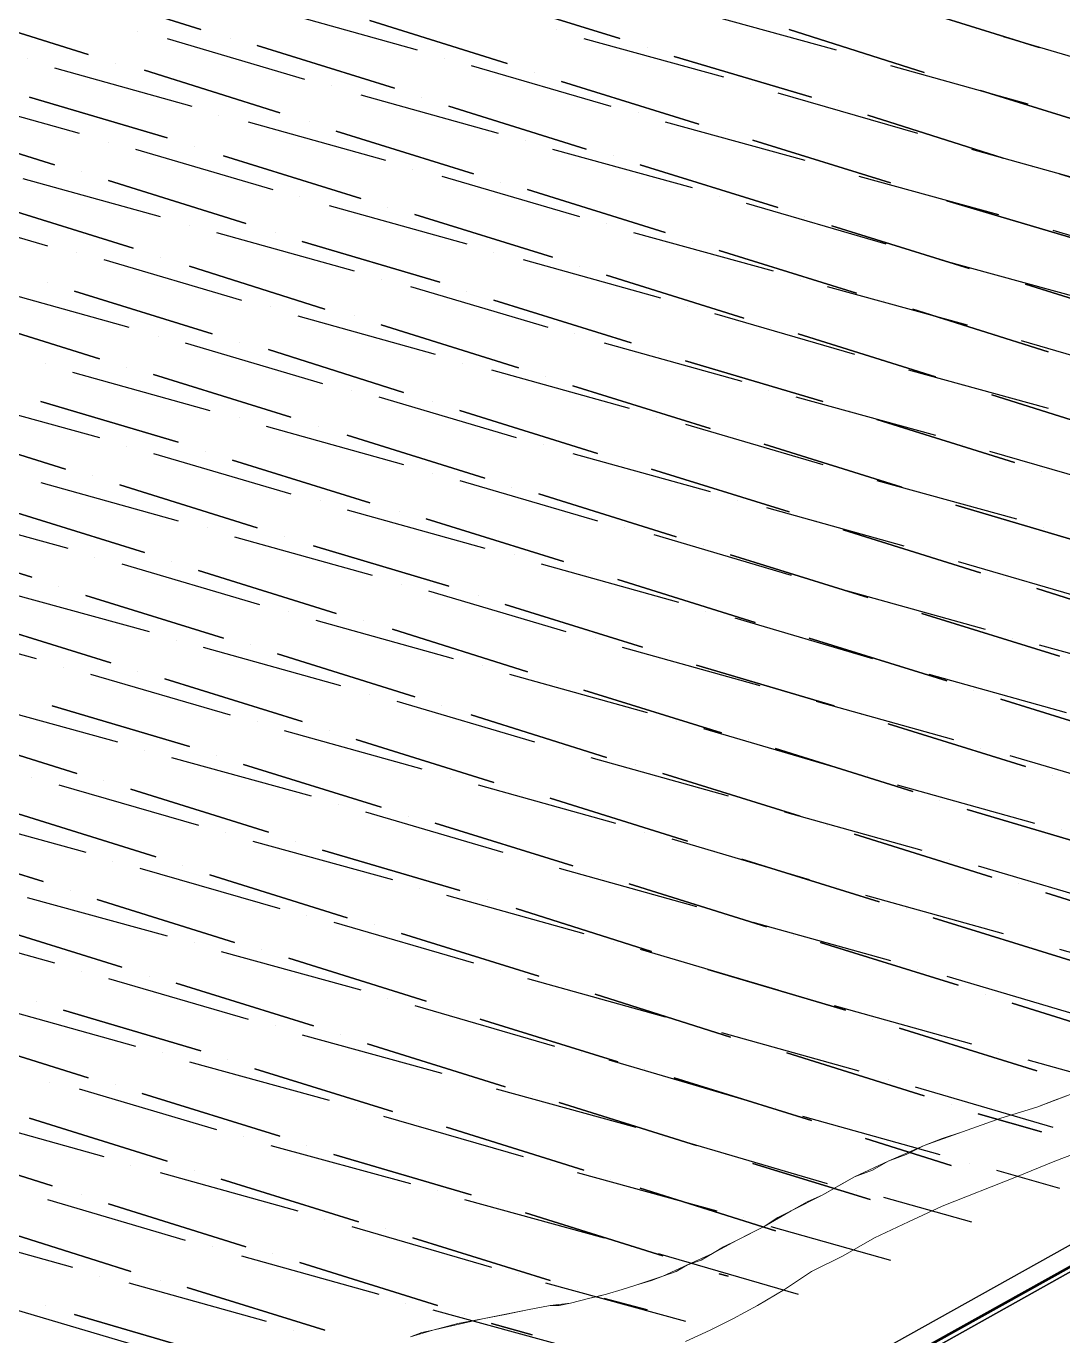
# Model space of a CAD drawing. Header units: millimetres. Extents: x -5841 to 140562, y 1006 to 102310.
# Drawn here: x 103828 to 104315, y 37281 to 37896 of the extents above; entities that cross this region are included whole.
import ezdxf

# ---------------------------------------------------------------- set-up
doc = ezdxf.new("R2010")
doc.units = ezdxf.units.MM
doc.header["$LTSCALE"] = 10
doc.layers.add('PDF18_0', color=7, linetype='Continuous')
doc.layers.add('PDF18_WALLS', color=7, linetype='Continuous')
doc.layers.add('PDF18_1_DRAWING', color=7, linetype='Continuous', true_color=0x5cb800)

msp = doc.modelspace()

# ---------------------------------------------------------------- linework, layer by layer
at = {"layer": 'PDF18_0', "color": 1, "lineweight": 60}
msp.add_lwpolyline([(105335.8975, 37880.79667), (103841.56867, 37047.90943), (102962.11594, 38591.97867), (102793.8452, 38887.24619), (102962.11594, 38591.97867), (103841.56867, 37047.90943), (105335.8975, 37880.79667), (103841.56867, 37047.90943), (102962.11594, 38591.97867), (102793.8452, 38887.24619), (102543.02656, 39452.38188), (95831.24651, 38675.58488), (95818.54683, 38660.76859), (91849.89732, 37215.12186)], dxfattribs=at)
at = {"layer": 'PDF18_0', "lineweight": 30}
msp.add_lwpolyline([(103818.28593, 37044.73451), (105322.13952, 37883.97159)], dxfattribs=at)
at = {"layer": 'PDF18_0', "lineweight": 0}
for points in [[(104008.78111, 37280.73687), (104019.36417, 37283.91179), (104042.64692, 37289.20332), (104063.81305, 37293.43655), (104074.39611, 37295.55316), (104083.92087, 37296.61147), (104092.38732, 37298.72808), (104100.85378, 37300.84469), (104108.26192, 37302.9613), (104114.61176, 37305.07792), (104127.31144, 37309.31114), (104138.95281, 37314.60268), (104150.59418, 37319.89421), (104162.23556, 37326.24405), (104174.93523, 37332.59389), (104187.63491, 37340.00203), (104202.4512, 37347.41018), (104217.2675, 37355.87663), (104233.14209, 37363.28478), (104250.075, 37370.69292), (104286.05742, 37383.3926), (104302.99032, 37388.68413), (104319.92323, 37395.03397)], [(104319.92323, 37395.03397), (104302.99032, 37388.68413), (104286.05742, 37383.3926), (104268.06621, 37377.04276), (104250.075, 37370.69292), (104233.14209, 37363.28478), (104217.2675, 37355.87663), (104202.4512, 37347.41018), (104187.63491, 37340.00203), (104174.93523, 37332.59389), (104162.23556, 37326.24405), (104150.59418, 37319.89421), (104138.95281, 37314.60268), (104127.31144, 37309.31114), (104122.01991, 37307.19453), (104114.61176, 37305.07792), (104108.26192, 37302.9613), (104100.85378, 37300.84469), (104092.38732, 37298.72808), (104083.92087, 37296.61147), (104074.39611, 37295.55316), (104063.81305, 37293.43655), (104053.22998, 37291.31993), (104042.64692, 37289.20332), (104031.00554, 37287.08671), (104019.36417, 37283.91179), (104008.78111, 37280.73687)], [(104008.78111, 37280.73687), (104014.07264, 37282.85348), (104019.36417, 37283.91179), (104031.00554, 37287.08671), (104042.64692, 37289.20332), (104053.22998, 37291.31993), (104063.81305, 37293.43655), (104074.39611, 37295.55316), (104078.62934, 37295.55316), (104083.92087, 37296.61147), (104088.1541, 37297.66977), (104092.38732, 37298.72808), (104096.62055, 37299.78639), (104100.85378, 37300.84469), (104108.26192, 37302.9613), (104114.61176, 37305.07792), (104122.01991, 37307.19453), (104127.31144, 37309.31114), (104133.66128, 37311.42776), (104138.95281, 37314.60268), (104145.30265, 37316.71929), (104150.59418, 37319.89421), (104155.88572, 37323.06913), (104162.23556, 37326.24405), (104168.58539, 37329.41897), (104174.93523, 37332.59389), (104181.28507, 37336.82711), (104187.63491, 37340.00203), (104195.04306, 37344.23526), (104202.4512, 37347.41018), (104209.85935, 37351.64341), (104217.2675, 37355.87663), (104225.73395, 37359.05155), (104233.14209, 37363.28478), (104241.60855, 37366.4597), (104250.075, 37370.69292), (104258.54145, 37373.86784), (104268.06621, 37377.04276), (104286.05742, 37383.3926), (104302.99032, 37388.68413), (104311.45678, 37391.85905), (104319.92323, 37395.03397)], [(104137.8945, 37278.62025), (104149.53588, 37283.91179), (104160.11894, 37289.20332), (104171.76031, 37295.55316), (104184.45999, 37302.9613), (104197.15967, 37311.42776), (104211.97596, 37318.8359), (104226.79225, 37327.30236), (104242.66685, 37334.7105), (104258.54145, 37342.11865), (104293.46557, 37355.87663), (104311.45678, 37363.28478), (104328.38968, 37369.63462)]]:
    msp.add_lwpolyline(points, dxfattribs=at)
at = {"layer": 'PDF18_1_DRAWING', "lineweight": 25}
for points in [[(103910.3586, 37894.55466), (103846.86021, 37914.66248)], [(104107.20362, 37890.32143), (104042.64692, 37910.42926)], [(103857.44327, 37882.91329), (103792.88657, 37903.02111)], [(104304.04863, 37886.08821), (104239.49193, 37906.19603)], [(104054.28829, 37878.68006), (103989.73159, 37898.78788)], [(104250.075, 37874.44683), (104186.57661, 37894.55466)], [(104001.37296, 37867.03869), (103936.81626, 37887.14651)], [(104197.15967, 37862.80546), (104132.60297, 37881.85498)], [(103947.39933, 37855.39732), (103883.90094, 37875.50514)], [(104144.24434, 37850.10578), (104079.68765, 37870.21361)], [(104341.08936, 37845.87256), (104276.53266, 37865.98038)], [(103894.484, 37843.75594), (103829.9273, 37862.80546)], [(104091.32902, 37838.46441), (104026.77232, 37858.57224)], [(104287.11573, 37834.23119), (104223.61733, 37854.33901)], [(103841.56867, 37831.05627), (103777.01198, 37851.16409)], [(104038.41369, 37826.82304), (103973.85699, 37846.93086)], [(104234.2004, 37822.58981), (104169.6437, 37842.69764)], [(103985.49836, 37815.18167), (103920.94167, 37835.28949)], [(104181.28507, 37810.94844), (104116.72837, 37831.05627)], [(103931.52473, 37803.5403), (103866.96803, 37823.64812)], [(104378.13009, 37806.71522), (104313.57339, 37826.82304)], [(104128.36975, 37799.30707), (104063.81305, 37819.41489)], [(103878.6094, 37791.89892), (103814.05271, 37812.00675)], [(104325.21476, 37795.07384), (104260.65806, 37814.12336)], [(104075.45442, 37787.6657), (104010.89772, 37807.77352)], [(104271.24113, 37782.37417), (104206.68443, 37802.48199)], [(104022.53909, 37776.02433), (103957.98239, 37795.07384)], [(104218.3258, 37770.73279), (104153.7691, 37790.84062)], [(103968.56546, 37763.32465), (103905.06707, 37783.43247)], [(104165.41047, 37759.09142), (104100.85378, 37779.19925)], [(104362.25549, 37754.8582), (104297.69879, 37774.96602)], [(103915.65013, 37751.68328), (103851.09343, 37771.7911)], [(104112.49515, 37747.45005), (104047.93845, 37767.55787)], [(103862.73481, 37740.0419), (103798.17811, 37760.14973)], [(104308.28186, 37743.21682), (104244.78347, 37763.32465)], [(104059.57982, 37735.80868), (103995.02312, 37755.9165)], [(104255.36653, 37731.57545), (104190.80983, 37751.68328)], [(104005.60619, 37724.16731), (103942.1078, 37744.27513)], [(104202.4512, 37719.93408), (104137.8945, 37738.9836)], [(103952.69086, 37712.52593), (103888.13416, 37732.63376)], [(104149.53588, 37707.2344), (104084.97918, 37727.34223)], [(104345.32259, 37703.00118), (104281.82419, 37723.109)], [(103899.77553, 37700.88456), (103835.21884, 37719.93408)], [(104096.62055, 37695.59303), (104032.06385, 37715.70085)], [(104292.40726, 37691.3598), (104227.85056, 37711.46763)], [(103846.86021, 37688.18488), (103782.30351, 37708.29271)], [(104043.70522, 37683.95166), (103979.14852, 37704.05948)], [(104239.49193, 37679.71843), (104174.93523, 37699.82626)], [(103989.73159, 37672.31029), (103925.17489, 37692.41811)], [(104186.57661, 37668.07706), (104122.01991, 37688.18488)], [(103936.81626, 37660.66891), (103872.25956, 37680.77674)], [(104133.66128, 37656.43569), (104069.10458, 37676.54351)], [(103883.90094, 37649.02754), (103819.34424, 37669.13537)], [(104329.44799, 37652.20246), (104264.89129, 37671.25198)], [(104080.74595, 37644.79432), (104016.18925, 37664.90214)], [(103830.98561, 37637.38617), (103766.42891, 37657.49399)], [(104276.53266, 37639.50278), (104211.97596, 37659.61061)], [(104026.77232, 37633.15294), (103963.27393, 37652.20246)], [(104223.61733, 37627.86141), (104159.06064, 37647.96924)], [(103973.85699, 37620.45327), (103909.30029, 37640.56109)], [(104170.70201, 37616.22004), (104106.14531, 37636.32786)], [(104366.48872, 37611.98681), (104302.99032, 37632.09464)], [(103920.94167, 37608.81189), (103856.38497, 37628.91972)], [(104117.78668, 37604.57867), (104053.22998, 37624.68649)], [(104313.57339, 37600.34544), (104249.01669, 37620.45327)], [(103868.02634, 37597.17052), (103803.46964, 37617.27835)], [(104063.81305, 37592.9373), (104000.31466, 37613.04512)], [(104260.65806, 37588.70407), (104196.10136, 37608.81189)], [(104010.89772, 37581.29592), (103946.34102, 37601.40375)], [(104207.74274, 37577.0627), (104143.18604, 37596.11222)], [(103957.98239, 37569.65455), (103893.4257, 37589.76238)], [(104154.82741, 37564.36302), (104090.27071, 37584.47084)], [(103905.06707, 37558.01318), (103840.51037, 37577.0627)], [(104350.61412, 37560.12979), (104286.05742, 37580.23762)], [(104100.85378, 37552.72165), (104037.35538, 37572.82947)], [(103852.15174, 37545.3135), (103787.59504, 37565.42133)], [(104297.69879, 37548.48842), (104233.14209, 37568.59625)], [(104047.93845, 37541.08028), (103983.38175, 37561.1881)], [(104244.78347, 37536.84705), (104180.22677, 37556.95487)], [(103995.02312, 37529.4389), (103930.46642, 37549.54673)], [(104191.86814, 37525.20568), (104127.31144, 37545.3135)], [(103942.1078, 37517.79753), (103877.5511, 37537.90536)], [(104138.95281, 37513.56431), (104074.39611, 37533.67213)], [(103889.19247, 37506.15616), (103824.63577, 37526.26398)], [(104334.73952, 37509.33108), (104270.18282, 37528.3806)], [(104084.97918, 37501.92293), (104020.42248, 37522.03076)], [(103836.27714, 37494.51479), (103771.72044, 37514.62261)], [(104281.82419, 37496.6314), (104217.2675, 37516.73923)], [(104032.06385, 37490.28156), (103967.50715, 37509.33108)], [(104228.90887, 37484.99003), (104164.35217, 37505.09785)], [(103979.14852, 37477.58188), (103914.59183, 37497.68971)], [(104175.99354, 37473.34866), (104111.43684, 37493.45648)], [(104371.78025, 37469.11543), (104307.22355, 37489.22326)], [(103926.2332, 37465.94051), (103861.6765, 37486.04834)], [(104122.01991, 37461.70729), (104058.52151, 37481.81511)], [(104318.86492, 37457.47406), (104254.30822, 37477.58188)], [(103873.31787, 37454.29914), (103808.76117, 37474.40696)], [(104069.10458, 37450.06591), (104004.54788, 37470.17374)], [(104265.9496, 37445.83269), (104201.3929, 37465.94051)], [(104016.18925, 37438.42454), (103951.63255, 37458.53237)], [(104213.03427, 37434.19132), (104148.47757, 37453.24083)], [(103963.27393, 37426.78317), (103898.71723, 37446.89099)], [(104159.06064, 37421.49164), (104095.56224, 37441.59946)], [(103910.3586, 37415.1418), (103845.8019, 37434.19132)], [(104355.90565, 37417.25841), (104291.34895, 37437.36623)], [(104106.14531, 37409.85026), (104041.58861, 37429.95809)], [(103857.44327, 37402.44212), (103792.88657, 37422.54994)], [(104302.99032, 37405.61704), (104238.43363, 37425.72486)], [(104053.22998, 37398.20889), (103988.67328, 37418.31672)], [(104250.075, 37393.97567), (104185.5183, 37414.08349)], [(104000.31466, 37386.56752), (103935.75796, 37406.67535)], [(104197.15967, 37382.3343), (104132.60297, 37402.44212)], [(103947.39933, 37374.92615), (103882.84263, 37395.03397)], [(104143.18604, 37370.69292), (104078.62934, 37390.80075)], [(104305.10694, 37377.04276), (104275.47435, 37385.50921)], [(103894.484, 37363.28478), (103829.9273, 37383.3926)], [(104090.27071, 37359.05155), (104025.71401, 37379.15938)], [(104262.77468, 37361.16816), (104222.55903, 37373.86784)], [(103840.51037, 37351.64341), (103777.01198, 37371.75123)], [(104037.35538, 37347.41018), (103972.79869, 37366.4597)], [(104224.67564, 37345.29357), (104169.6437, 37362.22647)], [(103984.44006, 37334.7105), (103919.88336, 37354.81833)], [(104180.22677, 37330.47727), (104116.72837, 37350.5851)], [(103931.52473, 37323.06913), (103866.96803, 37343.17695)], [(104127.31144, 37318.8359), (104062.75474, 37338.94373)], [(103877.5511, 37311.42776), (103814.05271, 37331.53558)], [(104074.39611, 37307.19453), (104009.83941, 37327.30236)], [(104021.48079, 37295.55316), (103956.92409, 37315.66098)], [(104158.00233, 37309.31114), (104153.7691, 37310.36945)], [(103968.56546, 37283.91179), (103904.00876, 37304.01961)], [(104119.90329, 37293.43655), (104099.79547, 37298.72808)], [(103915.65013, 37272.27042), (103851.09343, 37291.31993)], [(104065.92966, 37281.79517), (104046.88014, 37287.08671)]]:
    msp.add_lwpolyline(points, close=True, dxfattribs=at)
for points in [[(103846.86021, 37914.66248), (103910.3586, 37894.55466)], [(104042.64692, 37910.42926), (104107.20362, 37890.32143)], [(103792.88657, 37903.02111), (103857.44327, 37882.91329)], [(103947.39933, 37903.02111), (104011.95603, 37885.0299)], [(104143.18604, 37903.02111), (104208.80104, 37885.0299)], [(104239.49193, 37906.19603), (104304.04863, 37886.08821)], [(103989.73159, 37898.78788), (104054.28829, 37878.68006)], [(103880.72602, 37893.49635), (103880.72602, 37893.49635)], [(103894.484, 37890.32143), (103959.0407, 37871.27191)], [(103924.11658, 37890.32143), (103924.11658, 37890.32143)], [(103924.11658, 37890.32143), (103924.11658, 37890.32143)], [(103924.11658, 37890.32143), (103924.11658, 37890.32143)], [(104077.57103, 37894.55466), (104077.57103, 37894.55466)], [(104090.27071, 37890.32143), (104155.88572, 37872.33022)], [(104186.57661, 37894.55466), (104250.075, 37874.44683)], [(104274.41605, 37894.55466), (104274.41605, 37894.55466)], [(104287.11573, 37891.37974), (104351.67243, 37872.33022)], [(103936.81626, 37887.14651), (104001.37296, 37867.03869)], [(104119.90329, 37886.08821), (104119.90329, 37886.08821)], [(104119.90329, 37886.08821), (104119.90329, 37886.08821)], [(104119.90329, 37886.08821), (104119.90329, 37886.08821)], [(103828.869, 37880.79667), (103828.869, 37880.79667)], [(103841.56867, 37876.56345), (103906.12537, 37858.57224)], [(103870.14295, 37878.68006), (103870.14295, 37878.68006)], [(103870.14295, 37878.68006), (103870.14295, 37878.68006)], [(103870.14295, 37878.68006), (103870.14295, 37878.68006)], [(104024.65571, 37880.79667), (104024.65571, 37880.79667)], [(104037.35538, 37877.62175), (104102.97039, 37858.57224)], [(104132.60297, 37881.85498), (104197.15967, 37862.80546)], [(104221.50072, 37881.85498), (104221.50072, 37881.85498)], [(104234.2004, 37877.62175), (104298.7571, 37859.63054)], [(103883.90094, 37875.50514), (103947.39933, 37855.39732)], [(104066.98797, 37874.44683), (104066.98797, 37874.44683)], [(104066.98797, 37874.44683), (104066.98797, 37874.44683)], [(104066.98797, 37874.44683), (104066.98797, 37874.44683)], [(103971.74038, 37868.09699), (103971.74038, 37868.09699)], [(104079.68765, 37870.21361), (104144.24434, 37850.10578)], [(104168.58539, 37868.09699), (104168.58539, 37868.09699)], [(104181.28507, 37864.92208), (104246.90008, 37845.87256)], [(104263.83298, 37870.21361), (104263.83298, 37870.21361)], [(104263.83298, 37870.21361), (104263.83298, 37870.21361)], [(104263.83298, 37870.21361), (104263.83298, 37870.21361)], [(104276.53266, 37865.98038), (104341.08936, 37845.87256)], [(103788.65335, 37863.86377), (103853.21005, 37845.87256)], [(103829.9273, 37862.80546), (103894.484, 37843.75594)], [(103985.49836, 37863.86377), (104050.05506, 37845.87256)], [(104014.07264, 37862.80546), (104014.07264, 37862.80546)], [(104014.07264, 37862.80546), (104014.07264, 37862.80546)], [(104014.07264, 37862.80546), (104014.07264, 37862.80546)], [(104026.77232, 37858.57224), (104091.32902, 37838.46441)], [(104209.85935, 37858.57224), (104209.85935, 37858.57224)], [(104209.85935, 37858.57224), (104209.85935, 37858.57224)], [(104209.85935, 37858.57224), (104209.85935, 37858.57224)], [(103918.82505, 37854.33901), (103918.82505, 37854.33901)], [(104115.67007, 37855.39732), (104115.67007, 37855.39732)], [(104223.61733, 37854.33901), (104287.11573, 37834.23119)], [(104312.51508, 37855.39732), (104312.51508, 37855.39732)], [(103777.01198, 37851.16409), (103841.56867, 37831.05627)], [(103932.58304, 37851.16409), (103997.13974, 37833.17288)], [(103961.15731, 37851.16409), (103961.15731, 37851.16409)], [(103961.15731, 37851.16409), (103961.15731, 37851.16409)], [(103961.15731, 37851.16409), (103961.15731, 37851.16409)], [(103973.85699, 37846.93086), (104038.41369, 37826.82304)], [(104128.36975, 37851.16409), (104193.98475, 37833.17288)], [(104156.94402, 37846.93086), (104156.94402, 37846.93086)], [(104156.94402, 37846.93086), (104156.94402, 37846.93086)], [(104156.94402, 37846.93086), (104156.94402, 37846.93086)], [(103866.96803, 37841.63933), (103866.96803, 37841.63933)], [(103907.18368, 37839.52272), (103907.18368, 37839.52272)], [(103907.18368, 37839.52272), (103907.18368, 37839.52272)], [(103907.18368, 37839.52272), (103907.18368, 37839.52272)], [(104062.75474, 37842.69764), (104062.75474, 37842.69764)], [(104169.6437, 37842.69764), (104234.2004, 37822.58981)], [(104259.59976, 37842.69764), (104259.59976, 37842.69764)], [(103879.66771, 37838.46441), (103944.22441, 37819.41489)], [(103920.94167, 37835.28949), (103985.49836, 37815.18167)], [(104075.45442, 37838.46441), (104141.06942, 37820.4732)], [(104104.0287, 37835.28949), (104104.0287, 37835.28949)], [(104104.0287, 37835.28949), (104104.0287, 37835.28949)], [(104104.0287, 37835.28949), (104104.0287, 37835.28949)], [(104272.29943, 37838.46441), (104336.85613, 37820.4732)], [(103854.26835, 37827.88135), (103854.26835, 37827.88135)], [(103854.26835, 37827.88135), (103854.26835, 37827.88135)], [(103854.26835, 37827.88135), (103854.26835, 37827.88135)], [(104009.83941, 37828.93965), (104009.83941, 37828.93965)], [(104116.72837, 37831.05627), (104181.28507, 37810.94844)], [(104206.68443, 37829.99796), (104206.68443, 37829.99796)], [(104300.87371, 37829.99796), (104300.87371, 37829.99796)], [(104300.87371, 37829.99796), (104300.87371, 37829.99796)], [(104300.87371, 37829.99796), (104300.87371, 37829.99796)], [(103826.75238, 37824.70643), (103891.30908, 37806.71522)], [(103866.96803, 37823.64812), (103931.52473, 37803.5403)], [(104023.5974, 37825.76473), (104088.1541, 37806.71522)], [(104051.11337, 37822.58981), (104051.11337, 37822.58981)], [(104051.11337, 37822.58981), (104051.11337, 37822.58981)], [(104051.11337, 37822.58981), (104051.11337, 37822.58981)], [(104219.38411, 37825.76473), (104284.99911, 37807.77352)], [(104313.57339, 37826.82304), (104378.13009, 37806.71522)], [(103956.92409, 37816.23997), (103956.92409, 37816.23997)], [(104063.81305, 37819.41489), (104128.36975, 37799.30707)], [(104153.7691, 37816.23997), (104153.7691, 37816.23997)], [(104246.90008, 37818.35659), (104246.90008, 37818.35659)], [(104246.90008, 37818.35659), (104246.90008, 37818.35659)], [(104246.90008, 37818.35659), (104246.90008, 37818.35659)], [(103773.83706, 37812.00675), (103838.39376, 37792.95723)], [(103814.05271, 37812.00675), (103878.6094, 37791.89892)], [(103970.68207, 37812.00675), (104035.23877, 37794.01554)], [(103998.19804, 37810.94844), (103998.19804, 37810.94844)], [(103998.19804, 37810.94844), (103998.19804, 37810.94844)], [(103998.19804, 37810.94844), (103998.19804, 37810.94844)], [(104166.46878, 37813.06506), (104232.08379, 37794.01554)], [(104260.65806, 37814.12336), (104325.21476, 37795.07384)], [(104010.89772, 37807.77352), (104075.45442, 37787.6657)], [(104100.85378, 37803.5403), (104100.85378, 37803.5403)], [(104193.98475, 37806.71522), (104193.98475, 37806.71522)], [(104193.98475, 37806.71522), (104193.98475, 37806.71522)], [(104193.98475, 37806.71522), (104193.98475, 37806.71522)], [(104297.69879, 37803.5403), (104297.69879, 37803.5403)], [(103905.06707, 37802.48199), (103905.06707, 37802.48199)], [(103917.76675, 37799.30707), (103982.32344, 37781.31586)], [(103945.28272, 37799.30707), (103945.28272, 37799.30707)], [(103945.28272, 37799.30707), (103945.28272, 37799.30707)], [(103945.28272, 37799.30707), (103945.28272, 37799.30707)], [(104113.55345, 37799.30707), (104179.16846, 37781.31586)], [(104206.68443, 37802.48199), (104271.24113, 37782.37417)], [(104310.39847, 37800.36538), (104374.95517, 37781.31586)], [(103957.98239, 37795.07384), (104022.53909, 37776.02433)], [(104141.06942, 37795.07384), (104141.06942, 37795.07384)], [(104141.06942, 37795.07384), (104141.06942, 37795.07384)], [(104141.06942, 37795.07384), (104141.06942, 37795.07384)], [(104153.7691, 37790.84062), (104218.3258, 37770.73279)], [(104244.78347, 37790.84062), (104244.78347, 37790.84062)], [(103852.15174, 37789.78231), (103852.15174, 37789.78231)], [(103864.85142, 37786.60739), (103929.40812, 37767.55787)], [(103891.30908, 37787.6657), (103891.30908, 37787.6657)], [(103891.30908, 37787.6657), (103891.30908, 37787.6657)], [(103891.30908, 37787.6657), (103891.30908, 37787.6657)], [(104047.93845, 37789.78231), (104047.93845, 37789.78231)], [(104061.69643, 37786.60739), (104126.25313, 37768.61618)], [(104257.48314, 37786.60739), (104323.09815, 37768.61618)], [(103905.06707, 37783.43247), (103968.56546, 37763.32465)], [(104088.1541, 37783.43247), (104088.1541, 37783.43247)], [(104088.1541, 37783.43247), (104088.1541, 37783.43247)], [(104088.1541, 37783.43247), (104088.1541, 37783.43247)], [(104100.85378, 37779.19925), (104165.41047, 37759.09142)], [(104284.99911, 37779.19925), (104284.99911, 37779.19925)], [(104284.99911, 37779.19925), (104284.99911, 37779.19925)], [(104284.99911, 37779.19925), (104284.99911, 37779.19925)], [(103811.93609, 37772.84941), (103876.49279, 37754.8582)], [(103838.39376, 37776.02433), (103838.39376, 37776.02433)], [(103838.39376, 37776.02433), (103838.39376, 37776.02433)], [(103838.39376, 37776.02433), (103838.39376, 37776.02433)], [(103995.02312, 37777.08263), (103995.02312, 37777.08263)], [(104008.78111, 37773.90771), (104073.33781, 37754.8582)], [(104191.86814, 37777.08263), (104191.86814, 37777.08263)], [(104204.56782, 37773.90771), (104270.18282, 37755.9165)], [(104297.69879, 37774.96602), (104362.25549, 37754.8582)], [(103851.09343, 37771.7911), (103915.65013, 37751.68328)], [(104035.23877, 37771.7911), (104035.23877, 37771.7911)], [(104035.23877, 37771.7911), (104035.23877, 37771.7911)], [(104035.23877, 37771.7911), (104035.23877, 37771.7911)], [(104047.93845, 37767.55787), (104112.49515, 37747.45005)], [(104231.02548, 37767.55787), (104231.02548, 37767.55787)], [(104231.02548, 37767.55787), (104231.02548, 37767.55787)], [(104231.02548, 37767.55787), (104231.02548, 37767.55787)], [(103798.17811, 37760.14973), (103862.73481, 37740.0419)], [(103943.1661, 37764.38295), (103943.1661, 37764.38295)], [(103955.86578, 37760.14973), (104020.42248, 37742.15852)], [(103982.32344, 37760.14973), (103982.32344, 37760.14973)], [(103982.32344, 37760.14973), (103982.32344, 37760.14973)], [(103982.32344, 37760.14973), (103982.32344, 37760.14973)], [(104138.95281, 37764.38295), (104138.95281, 37764.38295)], [(104151.65249, 37761.20803), (104217.2675, 37742.15852)], [(104244.78347, 37763.32465), (104308.28186, 37743.21682)], [(103995.02312, 37755.9165), (104059.57982, 37735.80868)], [(104178.11015, 37754.8582), (104178.11015, 37754.8582)], [(104178.11015, 37754.8582), (104178.11015, 37754.8582)], [(104178.11015, 37754.8582), (104178.11015, 37754.8582)], [(103890.25078, 37750.62497), (103890.25078, 37750.62497)], [(103902.95045, 37747.45005), (103967.50715, 37728.40053)], [(103928.34981, 37747.45005), (103928.34981, 37747.45005)], [(103928.34981, 37747.45005), (103928.34981, 37747.45005)], [(103928.34981, 37747.45005), (103928.34981, 37747.45005)], [(104086.03748, 37751.68328), (104086.03748, 37751.68328)], [(104099.79547, 37747.45005), (104164.35217, 37729.45884)], [(104190.80983, 37751.68328), (104255.36653, 37731.57545)], [(104282.8825, 37751.68328), (104282.8825, 37751.68328)], [(104295.58218, 37748.50836), (104361.19718, 37729.45884)], [(103942.1078, 37744.27513), (104005.60619, 37724.16731)], [(104125.19483, 37743.21682), (104125.19483, 37743.21682)], [(104125.19483, 37743.21682), (104125.19483, 37743.21682)], [(104125.19483, 37743.21682), (104125.19483, 37743.21682)], [(103837.33545, 37737.92529), (103837.33545, 37737.92529)], [(103875.43448, 37735.80868), (103875.43448, 37735.80868)], [(103875.43448, 37735.80868), (103875.43448, 37735.80868)], [(103875.43448, 37735.80868), (103875.43448, 37735.80868)], [(104033.12216, 37737.92529), (104033.12216, 37737.92529)], [(104137.8945, 37738.9836), (104202.4512, 37719.93408)], [(104229.96717, 37738.9836), (104229.96717, 37738.9836)], [(103850.03513, 37733.69206), (103914.59183, 37715.70085)], [(103888.13416, 37732.63376), (103952.69086, 37712.52593)], [(104046.88014, 37734.75037), (104111.43684, 37716.75916)], [(104072.2795, 37731.57545), (104072.2795, 37731.57545)], [(104072.2795, 37731.57545), (104072.2795, 37731.57545)], [(104072.2795, 37731.57545), (104072.2795, 37731.57545)], [(104242.66685, 37734.75037), (104308.28186, 37716.75916)], [(103981.26514, 37725.22561), (103981.26514, 37725.22561)], [(104084.97918, 37727.34223), (104149.53588, 37707.2344)], [(104177.05185, 37725.22561), (104177.05185, 37725.22561)], [(104268.06621, 37727.34223), (104268.06621, 37727.34223)], [(104268.06621, 37727.34223), (104268.06621, 37727.34223)], [(104268.06621, 37727.34223), (104268.06621, 37727.34223)], [(104281.82419, 37723.109), (104345.32259, 37703.00118)], [(103797.1198, 37720.99239), (103862.73481, 37703.00118)], [(103835.21884, 37719.93408), (103899.77553, 37700.88456)], [(103993.96482, 37722.05069), (104058.52151, 37703.00118)], [(104019.36417, 37719.93408), (104019.36417, 37719.93408)], [(104019.36417, 37719.93408), (104019.36417, 37719.93408)], [(104019.36417, 37719.93408), (104019.36417, 37719.93408)], [(104189.75153, 37722.05069), (104255.36653, 37704.05948)], [(103928.34981, 37712.52593), (103928.34981, 37712.52593)], [(104032.06385, 37715.70085), (104096.62055, 37695.59303)], [(104124.13652, 37712.52593), (104124.13652, 37712.52593)], [(104215.15088, 37715.70085), (104215.15088, 37715.70085)], [(104215.15088, 37715.70085), (104215.15088, 37715.70085)], [(104215.15088, 37715.70085), (104215.15088, 37715.70085)], [(104227.85056, 37711.46763), (104292.40726, 37691.3598)], [(103782.30351, 37708.29271), (103846.86021, 37688.18488)], [(103941.04949, 37708.29271), (104005.60619, 37690.3015)], [(103965.39054, 37708.29271), (103965.39054, 37708.29271)], [(103965.39054, 37708.29271), (103965.39054, 37708.29271)], [(103965.39054, 37708.29271), (103965.39054, 37708.29271)], [(104137.8945, 37709.35101), (104202.4512, 37690.3015)], [(103875.43448, 37698.76795), (103875.43448, 37698.76795)], [(103979.14852, 37704.05948), (104043.70522, 37683.95166)], [(104071.22119, 37699.82626), (104071.22119, 37699.82626)], [(104162.23556, 37704.05948), (104162.23556, 37704.05948)], [(104162.23556, 37704.05948), (104162.23556, 37704.05948)], [(104162.23556, 37704.05948), (104162.23556, 37704.05948)], [(104174.93523, 37699.82626), (104239.49193, 37679.71843)], [(104268.06621, 37699.82626), (104268.06621, 37699.82626)], [(103888.13416, 37695.59303), (103952.69086, 37676.54351)], [(103912.47521, 37696.65134), (103912.47521, 37696.65134)], [(103912.47521, 37696.65134), (103912.47521, 37696.65134)], [(103912.47521, 37696.65134), (103912.47521, 37696.65134)], [(103925.17489, 37692.41811), (103989.73159, 37672.31029)], [(104084.97918, 37695.59303), (104149.53588, 37677.60182)], [(104109.32023, 37692.41811), (104109.32023, 37692.41811)], [(104109.32023, 37692.41811), (104109.32023, 37692.41811)], [(104109.32023, 37692.41811), (104109.32023, 37692.41811)], [(104280.76589, 37696.65134), (104346.38089, 37677.60182)], [(104019.36417, 37686.06827), (104019.36417, 37686.06827)], [(104122.01991, 37688.18488), (104186.57661, 37668.07706)], [(104215.15088, 37687.12658), (104215.15088, 37687.12658)], [(104305.10694, 37687.12658), (104305.10694, 37687.12658)], [(104305.10694, 37687.12658), (104305.10694, 37687.12658)], [(104305.10694, 37687.12658), (104305.10694, 37687.12658)], [(103835.21884, 37681.83504), (103899.77553, 37663.84383)], [(103859.55989, 37685.00996), (103859.55989, 37685.00996)], [(103859.55989, 37685.00996), (103859.55989, 37685.00996)], [(103859.55989, 37685.00996), (103859.55989, 37685.00996)], [(103872.25956, 37680.77674), (103936.81626, 37660.66891)], [(104032.06385, 37682.89335), (104096.62055, 37663.84383)], [(104056.4049, 37679.71843), (104056.4049, 37679.71843)], [(104056.4049, 37679.71843), (104056.4049, 37679.71843)], [(104056.4049, 37679.71843), (104056.4049, 37679.71843)], [(104227.85056, 37682.89335), (104293.46557, 37664.90214)], [(104069.10458, 37676.54351), (104133.66128, 37656.43569)], [(104252.19161, 37675.48521), (104252.19161, 37675.48521)], [(104252.19161, 37675.48521), (104252.19161, 37675.48521)], [(104252.19161, 37675.48521), (104252.19161, 37675.48521)], [(103782.30351, 37669.13537), (103847.91851, 37651.14416)], [(103819.34424, 37669.13537), (103883.90094, 37649.02754)], [(103966.44885, 37673.36859), (103966.44885, 37673.36859)], [(103979.14852, 37669.13537), (104043.70522, 37651.14416)], [(104003.48957, 37668.07706), (104003.48957, 37668.07706)], [(104003.48957, 37668.07706), (104003.48957, 37668.07706)], [(104003.48957, 37668.07706), (104003.48957, 37668.07706)], [(104162.23556, 37673.36859), (104162.23556, 37673.36859)], [(104175.99354, 37670.19367), (104240.55024, 37652.20246)], [(104264.89129, 37671.25198), (104329.44799, 37652.20246)], [(104016.18925, 37664.90214), (104080.74595, 37644.79432)], [(104199.27628, 37663.84383), (104199.27628, 37663.84383)], [(104199.27628, 37663.84383), (104199.27628, 37663.84383)], [(104199.27628, 37663.84383), (104199.27628, 37663.84383)], [(103766.42891, 37657.49399), (103830.98561, 37637.38617)], [(103913.53352, 37660.66891), (103913.53352, 37660.66891)], [(103926.2332, 37656.43569), (103990.7899, 37638.44448)], [(103949.51594, 37656.43569), (103949.51594, 37656.43569)], [(103949.51594, 37656.43569), (103949.51594, 37656.43569)], [(103949.51594, 37656.43569), (103949.51594, 37656.43569)], [(104109.32023, 37660.66891), (104109.32023, 37660.66891)], [(104123.07821, 37657.49399), (104187.63491, 37638.44448)], [(104211.97596, 37659.61061), (104276.53266, 37639.50278)], [(104306.16524, 37660.66891), (104306.16524, 37660.66891)], [(103963.27393, 37652.20246), (104026.77232, 37633.15294)], [(104146.36096, 37652.20246), (104146.36096, 37652.20246)], [(104146.36096, 37652.20246), (104146.36096, 37652.20246)], [(104146.36096, 37652.20246), (104146.36096, 37652.20246)], [(103860.61819, 37646.91093), (103860.61819, 37646.91093)], [(103873.31787, 37643.73601), (103937.87457, 37624.68649)], [(103896.60061, 37644.79432), (103896.60061, 37644.79432)], [(103896.60061, 37644.79432), (103896.60061, 37644.79432)], [(103896.60061, 37644.79432), (103896.60061, 37644.79432)], [(104057.46321, 37647.96924), (104057.46321, 37647.96924)], [(104070.16289, 37643.73601), (104134.71959, 37625.7448)], [(104159.06064, 37647.96924), (104223.61733, 37627.86141)], [(104253.24992, 37647.96924), (104253.24992, 37647.96924)], [(104265.9496, 37644.79432), (104331.5646, 37625.7448)], [(103909.30029, 37640.56109), (103973.85699, 37620.45327)], [(104093.44563, 37640.56109), (104093.44563, 37640.56109)], [(104093.44563, 37640.56109), (104093.44563, 37640.56109)], [(104093.44563, 37640.56109), (104093.44563, 37640.56109)], [(103843.68529, 37633.15294), (103843.68529, 37633.15294)], [(103843.68529, 37633.15294), (103843.68529, 37633.15294)], [(103843.68529, 37633.15294), (103843.68529, 37633.15294)], [(104004.54788, 37634.21125), (104004.54788, 37634.21125)], [(104017.24756, 37631.03633), (104081.80426, 37611.98681)], [(104106.14531, 37636.32786), (104170.70201, 37616.22004)], [(104200.33459, 37635.26956), (104200.33459, 37635.26956)], [(104214.09258, 37631.03633), (104278.64927, 37613.04512)], [(104289.23234, 37636.32786), (104289.23234, 37636.32786)], [(104289.23234, 37636.32786), (104289.23234, 37636.32786)], [(104289.23234, 37636.32786), (104289.23234, 37636.32786)], [(104302.99032, 37632.09464), (104366.48872, 37611.98681)], [(103820.40254, 37629.97802), (103886.01755, 37611.98681)], [(103856.38497, 37628.91972), (103920.94167, 37608.81189)], [(104040.5303, 37628.91972), (104040.5303, 37628.91972)], [(104040.5303, 37628.91972), (104040.5303, 37628.91972)], [(104040.5303, 37628.91972), (104040.5303, 37628.91972)], [(104053.22998, 37624.68649), (104117.78668, 37604.57867)], [(104236.31701, 37624.68649), (104236.31701, 37624.68649)], [(104236.31701, 37624.68649), (104236.31701, 37624.68649)], [(104236.31701, 37624.68649), (104236.31701, 37624.68649)], [(103951.63255, 37621.51157), (103951.63255, 37621.51157)], [(104147.41926, 37621.51157), (104147.41926, 37621.51157)], [(104161.17725, 37618.33665), (104225.73395, 37599.28713)], [(104249.01669, 37620.45327), (104313.57339, 37600.34544)], [(103767.48722, 37617.27835), (103833.10222, 37599.28713)], [(103803.46964, 37617.27835), (103868.02634, 37597.17052)], [(103964.33223, 37617.27835), (104028.88893, 37599.28713)], [(103986.55667, 37617.27835), (103986.55667, 37617.27835)], [(103986.55667, 37617.27835), (103986.55667, 37617.27835)], [(103986.55667, 37617.27835), (103986.55667, 37617.27835)], [(104000.31466, 37613.04512), (104063.81305, 37592.9373)], [(104183.40169, 37611.98681), (104183.40169, 37611.98681)], [(104183.40169, 37611.98681), (104183.40169, 37611.98681)], [(104183.40169, 37611.98681), (104183.40169, 37611.98681)], [(103898.71723, 37607.75359), (103898.71723, 37607.75359)], [(104095.56224, 37608.81189), (104095.56224, 37608.81189)], [(104196.10136, 37608.81189), (104260.65806, 37588.70407)], [(104291.34895, 37608.81189), (104291.34895, 37608.81189)], [(103911.41691, 37604.57867), (103975.9736, 37586.58746)], [(103933.64134, 37605.63697), (103933.64134, 37605.63697)], [(103933.64134, 37605.63697), (103933.64134, 37605.63697)], [(103933.64134, 37605.63697), (103933.64134, 37605.63697)], [(103946.34102, 37601.40375), (104010.89772, 37581.29592)], [(104108.26192, 37604.57867), (104172.81862, 37586.58746)], [(104130.48636, 37600.34544), (104130.48636, 37600.34544)], [(104130.48636, 37600.34544), (104130.48636, 37600.34544)], [(104130.48636, 37600.34544), (104130.48636, 37600.34544)], [(104304.04863, 37605.63697), (104369.66364, 37587.64576)], [(103845.8019, 37595.05391), (103845.8019, 37595.05391)], [(104042.64692, 37596.11222), (104042.64692, 37596.11222)], [(104143.18604, 37596.11222), (104207.74274, 37577.0627)], [(104238.43363, 37596.11222), (104238.43363, 37596.11222)], [(103858.50158, 37591.87899), (103924.11658, 37572.82947)], [(103880.72602, 37592.9373), (103880.72602, 37592.9373)], [(103880.72602, 37592.9373), (103880.72602, 37592.9373)], [(103880.72602, 37592.9373), (103880.72602, 37592.9373)], [(103893.4257, 37589.76238), (103957.98239, 37569.65455)], [(104055.3466, 37591.87899), (104119.90329, 37573.88778)], [(104077.57103, 37588.70407), (104077.57103, 37588.70407)], [(104077.57103, 37588.70407), (104077.57103, 37588.70407)], [(104077.57103, 37588.70407), (104077.57103, 37588.70407)], [(104252.19161, 37591.87899), (104316.74831, 37573.88778)], [(103989.73159, 37582.35423), (103989.73159, 37582.35423)], [(104090.27071, 37584.47084), (104154.82741, 37564.36302)], [(104185.5183, 37583.41254), (104185.5183, 37583.41254)], [(104273.35774, 37584.47084), (104273.35774, 37584.47084)], [(104273.35774, 37584.47084), (104273.35774, 37584.47084)], [(104273.35774, 37584.47084), (104273.35774, 37584.47084)], [(103805.58625, 37578.121), (103871.20126, 37560.12979)], [(103840.51037, 37577.0627), (103905.06707, 37558.01318)], [(104002.43127, 37579.17931), (104066.98797, 37560.12979)], [(104023.5974, 37577.0627), (104023.5974, 37577.0627)], [(104023.5974, 37577.0627), (104023.5974, 37577.0627)], [(104023.5974, 37577.0627), (104023.5974, 37577.0627)], [(104199.27628, 37579.17931), (104263.83298, 37561.1881)], [(104286.05742, 37580.23762), (104350.61412, 37560.12979)], [(103936.81626, 37569.65455), (103936.81626, 37569.65455)], [(104037.35538, 37572.82947), (104100.85378, 37552.72165)], [(104133.66128, 37569.65455), (104133.66128, 37569.65455)], [(104220.44241, 37572.82947), (104220.44241, 37572.82947)], [(104220.44241, 37572.82947), (104220.44241, 37572.82947)], [(104220.44241, 37572.82947), (104220.44241, 37572.82947)], [(103787.59504, 37565.42133), (103852.15174, 37545.3135)], [(103949.51594, 37565.42133), (104014.07264, 37547.43011)], [(103970.68207, 37565.42133), (103970.68207, 37565.42133)], [(103970.68207, 37565.42133), (103970.68207, 37565.42133)], [(103970.68207, 37565.42133), (103970.68207, 37565.42133)], [(104146.36096, 37566.47963), (104210.91766, 37547.43011)], [(104233.14209, 37568.59625), (104297.69879, 37548.48842)], [(103983.38175, 37561.1881), (104047.93845, 37541.08028)], [(104080.74595, 37556.95487), (104080.74595, 37556.95487)], [(104167.52709, 37561.1881), (104167.52709, 37561.1881)], [(104167.52709, 37561.1881), (104167.52709, 37561.1881)], [(104167.52709, 37561.1881), (104167.52709, 37561.1881)], [(104180.22677, 37556.95487), (104244.78347, 37536.84705)], [(104276.53266, 37556.95487), (104276.53266, 37556.95487)], [(103883.90094, 37555.89657), (103883.90094, 37555.89657)], [(103896.60061, 37552.72165), (103962.21562, 37534.73044)], [(103917.76675, 37553.77995), (103917.76675, 37553.77995)], [(103917.76675, 37553.77995), (103917.76675, 37553.77995)], [(103917.76675, 37553.77995), (103917.76675, 37553.77995)], [(104093.44563, 37552.72165), (104158.00233, 37534.73044)], [(104290.29065, 37553.77995), (104354.84734, 37534.73044)], [(103930.46642, 37549.54673), (103995.02312, 37529.4389)], [(104114.61176, 37549.54673), (104114.61176, 37549.54673)], [(104114.61176, 37549.54673), (104114.61176, 37549.54673)], [(104114.61176, 37549.54673), (104114.61176, 37549.54673)], [(104127.31144, 37545.3135), (104191.86814, 37525.20568)], [(103830.98561, 37543.19689), (103830.98561, 37543.19689)], [(103843.68529, 37540.02197), (103909.30029, 37520.97245)], [(103864.85142, 37542.13858), (103864.85142, 37542.13858)], [(103864.85142, 37542.13858), (103864.85142, 37542.13858)], [(103864.85142, 37542.13858), (103864.85142, 37542.13858)], [(104027.83063, 37543.19689), (104027.83063, 37543.19689)], [(104040.5303, 37540.02197), (104105.087, 37522.03076)], [(104223.61733, 37544.25519), (104223.61733, 37544.25519)], [(104237.37532, 37540.02197), (104301.93202, 37522.03076)], [(104310.39847, 37544.25519), (104310.39847, 37544.25519)], [(104310.39847, 37544.25519), (104310.39847, 37544.25519)], [(104310.39847, 37544.25519), (104310.39847, 37544.25519)], [(103877.5511, 37537.90536), (103942.1078, 37517.79753)], [(104060.63813, 37536.84705), (104060.63813, 37536.84705)], [(104060.63813, 37536.84705), (104060.63813, 37536.84705)], [(104060.63813, 37536.84705), (104060.63813, 37536.84705)], [(104074.39611, 37533.67213), (104138.95281, 37513.56431)], [(104257.48314, 37532.61382), (104257.48314, 37532.61382)], [(104257.48314, 37532.61382), (104257.48314, 37532.61382)], [(104257.48314, 37532.61382), (104257.48314, 37532.61382)], [(103790.76996, 37526.26398), (103856.38497, 37508.27277)], [(103824.63577, 37526.26398), (103889.19247, 37506.15616)], [(103974.9153, 37530.49721), (103974.9153, 37530.49721)], [(103987.61498, 37527.32229), (104052.17168, 37508.27277)], [(104170.70201, 37531.55552), (104170.70201, 37531.55552)], [(104184.45999, 37527.32229), (104249.01669, 37509.33108)], [(104270.18282, 37528.3806), (104334.73952, 37509.33108)], [(104007.7228, 37525.20568), (104007.7228, 37525.20568)], [(104007.7228, 37525.20568), (104007.7228, 37525.20568)], [(104007.7228, 37525.20568), (104007.7228, 37525.20568)], [(104020.42248, 37522.03076), (104084.97918, 37501.92293)], [(104204.56782, 37520.97245), (104204.56782, 37520.97245)], [(104204.56782, 37520.97245), (104204.56782, 37520.97245)], [(104204.56782, 37520.97245), (104204.56782, 37520.97245)], [(103771.72044, 37514.62261), (103836.27714, 37494.51479)], [(103921.99997, 37517.79753), (103921.99997, 37517.79753)], [(104118.84499, 37517.79753), (104118.84499, 37517.79753)], [(104131.54467, 37514.62261), (104196.10136, 37495.57309)], [(104217.2675, 37516.73923), (104281.82419, 37496.6314)], [(104314.6317, 37518.85584), (104314.6317, 37518.85584)], [(103934.69965, 37513.56431), (104000.31466, 37495.57309)], [(103954.80747, 37513.56431), (103954.80747, 37513.56431)], [(103954.80747, 37513.56431), (103954.80747, 37513.56431)], [(103954.80747, 37513.56431), (103954.80747, 37513.56431)], [(103967.50715, 37509.33108), (104032.06385, 37490.28156)], [(104151.65249, 37509.33108), (104151.65249, 37509.33108)], [(104151.65249, 37509.33108), (104151.65249, 37509.33108)], [(104151.65249, 37509.33108), (104151.65249, 37509.33108)], [(103869.08464, 37504.03955), (103869.08464, 37504.03955)], [(103901.89215, 37501.92293), (103901.89215, 37501.92293)], [(103901.89215, 37501.92293), (103901.89215, 37501.92293)], [(103901.89215, 37501.92293), (103901.89215, 37501.92293)], [(104065.92966, 37505.09785), (104065.92966, 37505.09785)], [(104164.35217, 37505.09785), (104228.90887, 37484.99003)], [(104261.71637, 37505.09785), (104261.71637, 37505.09785)], [(104275.47435, 37501.92293), (104340.03105, 37482.87342)], [(103881.78432, 37500.86463), (103947.39933, 37481.81511)], [(103914.59183, 37497.68971), (103979.14852, 37477.58188)], [(104078.62934, 37500.86463), (104143.18604, 37482.87342)], [(104098.73716, 37497.68971), (104098.73716, 37497.68971)], [(104098.73716, 37497.68971), (104098.73716, 37497.68971)], [(104098.73716, 37497.68971), (104098.73716, 37497.68971)], [(103848.97682, 37490.28156), (103848.97682, 37490.28156)], [(103848.97682, 37490.28156), (103848.97682, 37490.28156)], [(103848.97682, 37490.28156), (103848.97682, 37490.28156)], [(104013.01433, 37491.33987), (104013.01433, 37491.33987)], [(104111.43684, 37493.45648), (104175.99354, 37473.34866)], [(104208.80104, 37492.39817), (104208.80104, 37492.39817)], [(104294.52387, 37493.45648), (104294.52387, 37493.45648)], [(104294.52387, 37493.45648), (104294.52387, 37493.45648)], [(104294.52387, 37493.45648), (104294.52387, 37493.45648)], [(104307.22355, 37489.22326), (104371.78025, 37469.11543)], [(103828.869, 37487.10664), (103894.484, 37469.11543)], [(103861.6765, 37486.04834), (103926.2332, 37465.94051)], [(104025.71401, 37488.16495), (104090.27071, 37470.17374)], [(104044.76353, 37486.04834), (104044.76353, 37486.04834)], [(104044.76353, 37486.04834), (104044.76353, 37486.04834)], [(104044.76353, 37486.04834), (104044.76353, 37486.04834)], [(104222.55903, 37488.16495), (104287.11573, 37470.17374)], [(103960.09901, 37478.64019), (103960.09901, 37478.64019)], [(104058.52151, 37481.81511), (104122.01991, 37461.70729)], [(104156.94402, 37478.64019), (104156.94402, 37478.64019)], [(104241.60855, 37481.81511), (104241.60855, 37481.81511)], [(104241.60855, 37481.81511), (104241.60855, 37481.81511)], [(104241.60855, 37481.81511), (104241.60855, 37481.81511)], [(104254.30822, 37477.58188), (104318.86492, 37457.47406)], [(103777.01198, 37474.40696), (103841.56867, 37456.41575)], [(103808.76117, 37474.40696), (103873.31787, 37454.29914)], [(103972.79869, 37475.46527), (104038.41369, 37456.41575)], [(103991.8482, 37474.40696), (103991.8482, 37474.40696)], [(103991.8482, 37474.40696), (103991.8482, 37474.40696)], [(103991.8482, 37474.40696), (103991.8482, 37474.40696)], [(104169.6437, 37475.46527), (104234.2004, 37457.47406)], [(103907.18368, 37465.94051), (103907.18368, 37465.94051)], [(104004.54788, 37470.17374), (104069.10458, 37450.06591)], [(104104.0287, 37465.94051), (104104.0287, 37465.94051)], [(104188.69322, 37469.11543), (104188.69322, 37469.11543)], [(104188.69322, 37469.11543), (104188.69322, 37469.11543)], [(104188.69322, 37469.11543), (104188.69322, 37469.11543)], [(104201.3929, 37465.94051), (104265.9496, 37445.83269)], [(104299.8154, 37466.99882), (104299.8154, 37466.99882)], [(103919.88336, 37461.70729), (103985.49836, 37443.71607)], [(103938.93288, 37462.76559), (103938.93288, 37462.76559)], [(103938.93288, 37462.76559), (103938.93288, 37462.76559)], [(103938.93288, 37462.76559), (103938.93288, 37462.76559)], [(103951.63255, 37458.53237), (104016.18925, 37438.42454)], [(104116.72837, 37462.76559), (104181.28507, 37443.71607)], [(104313.57339, 37462.76559), (104378.13009, 37444.77438)], [(103854.26835, 37452.18253), (103854.26835, 37452.18253)], [(104051.11337, 37453.24083), (104051.11337, 37453.24083)], [(104135.77789, 37457.47406), (104135.77789, 37457.47406)], [(104135.77789, 37457.47406), (104135.77789, 37457.47406)], [(104135.77789, 37457.47406), (104135.77789, 37457.47406)], [(104148.47757, 37453.24083), (104213.03427, 37434.19132)], [(104246.90008, 37453.24083), (104246.90008, 37453.24083)], [(103866.96803, 37449.00761), (103932.58304, 37429.95809)], [(103886.01755, 37450.06591), (103886.01755, 37450.06591)], [(103886.01755, 37450.06591), (103886.01755, 37450.06591)], [(103886.01755, 37450.06591), (103886.01755, 37450.06591)], [(103898.71723, 37446.89099), (103963.27393, 37426.78317)], [(104063.81305, 37449.00761), (104128.36975, 37431.0164)], [(104260.65806, 37450.06591), (104325.21476, 37431.0164)], [(104081.80426, 37445.83269), (104081.80426, 37445.83269)], [(104081.80426, 37445.83269), (104081.80426, 37445.83269)], [(104081.80426, 37445.83269), (104081.80426, 37445.83269)], [(104095.56224, 37441.59946), (104159.06064, 37421.49164)], [(104195.04306, 37440.54115), (104195.04306, 37440.54115)], [(104278.64927, 37441.59946), (104278.64927, 37441.59946)], [(104278.64927, 37441.59946), (104278.64927, 37441.59946)], [(104278.64927, 37441.59946), (104278.64927, 37441.59946)], [(103815.11101, 37435.24962), (103879.66771, 37417.25841)], [(103833.10222, 37438.42454), (103833.10222, 37438.42454)], [(103833.10222, 37438.42454), (103833.10222, 37438.42454)], [(103833.10222, 37438.42454), (103833.10222, 37438.42454)], [(103845.8019, 37434.19132), (103910.3586, 37415.1418)], [(103998.19804, 37439.48285), (103998.19804, 37439.48285)], [(104010.89772, 37436.30793), (104076.51273, 37417.25841)], [(104028.88893, 37434.19132), (104028.88893, 37434.19132)], [(104028.88893, 37434.19132), (104028.88893, 37434.19132)], [(104028.88893, 37434.19132), (104028.88893, 37434.19132)], [(104207.74274, 37436.30793), (104272.29943, 37418.31672)], [(104291.34895, 37437.36623), (104355.90565, 37417.25841)], [(104041.58861, 37429.95809), (104106.14531, 37409.85026)], [(104225.73395, 37429.95809), (104225.73395, 37429.95809)], [(104225.73395, 37429.95809), (104225.73395, 37429.95809)], [(104225.73395, 37429.95809), (104225.73395, 37429.95809)], [(103792.88657, 37422.54994), (103857.44327, 37402.44212)], [(103945.28272, 37426.78317), (103945.28272, 37426.78317)], [(103957.98239, 37422.54994), (104023.5974, 37404.55873)], [(103975.9736, 37422.54994), (103975.9736, 37422.54994)], [(103975.9736, 37422.54994), (103975.9736, 37422.54994)], [(103975.9736, 37422.54994), (103975.9736, 37422.54994)], [(104142.12773, 37426.78317), (104142.12773, 37426.78317)], [(104154.82741, 37423.60825), (104219.38411, 37405.61704)], [(104238.43363, 37425.72486), (104302.99032, 37405.61704)], [(103988.67328, 37418.31672), (104053.22998, 37398.20889)], [(104172.81862, 37418.31672), (104172.81862, 37418.31672)], [(104172.81862, 37418.31672), (104172.81862, 37418.31672)], [(104172.81862, 37418.31672), (104172.81862, 37418.31672)], [(103892.36739, 37414.08349), (103892.36739, 37414.08349)], [(103905.06707, 37409.85026), (103970.68207, 37391.85905)], [(103923.05828, 37410.90857), (103923.05828, 37410.90857)], [(103923.05828, 37410.90857), (103923.05828, 37410.90857)], [(103923.05828, 37410.90857), (103923.05828, 37410.90857)], [(104089.2124, 37414.08349), (104089.2124, 37414.08349)], [(104101.91208, 37410.90857), (104166.46878, 37391.85905)], [(104185.5183, 37414.08349), (104250.075, 37393.97567)], [(104284.99911, 37414.08349), (104284.99911, 37414.08349)], [(104298.7571, 37410.90857), (104363.3138, 37392.91736)], [(103935.75796, 37406.67535), (104000.31466, 37386.56752)], [(104118.84499, 37406.67535), (104118.84499, 37406.67535)], [(104118.84499, 37406.67535), (104118.84499, 37406.67535)], [(104118.84499, 37406.67535), (104118.84499, 37406.67535)], [(103839.45206, 37400.32551), (103839.45206, 37400.32551)], [(103853.21005, 37397.15059), (103917.76675, 37378.10107)], [(103870.14295, 37399.2672), (103870.14295, 37399.2672)], [(103870.14295, 37399.2672), (103870.14295, 37399.2672)], [(103870.14295, 37399.2672), (103870.14295, 37399.2672)], [(104036.29708, 37401.38381), (104036.29708, 37401.38381)], [(104048.99676, 37397.15059), (104114.61176, 37379.15938)], [(104132.60297, 37402.44212), (104197.15967, 37382.3343)], [(104233.14209, 37401.38381), (104233.14209, 37401.38381)], [(104245.84177, 37398.20889), (104310.39847, 37379.15938)], [(103882.84263, 37395.03397), (103947.39933, 37374.92615)], [(104065.92966, 37393.97567), (104065.92966, 37393.97567)], [(104065.92966, 37393.97567), (104065.92966, 37393.97567)], [(104065.92966, 37393.97567), (104065.92966, 37393.97567)], [(104078.62934, 37390.80075), (104143.18604, 37370.69292)], [(103983.38175, 37387.62583), (103983.38175, 37387.62583)], [(104180.22677, 37388.68413), (104180.22677, 37388.68413)], [(104262.77468, 37389.74244), (104262.77468, 37389.74244)], [(104262.77468, 37389.74244), (104262.77468, 37389.74244)], [(104262.77468, 37389.74244), (104262.77468, 37389.74244)], [(104275.47435, 37385.50921), (104305.10694, 37377.04276)], [(103800.29472, 37383.3926), (103864.85142, 37365.40139)], [(103829.9273, 37383.3926), (103894.484, 37363.28478)], [(103996.08143, 37384.45091), (104061.69643, 37365.40139)], [(104013.01433, 37382.3343), (104013.01433, 37382.3343)], [(104013.01433, 37382.3343), (104013.01433, 37382.3343)], [(104013.01433, 37382.3343), (104013.01433, 37382.3343)], [(104025.71401, 37379.15938), (104090.27071, 37359.05155)], [(104192.92644, 37384.45091), (104257.48314, 37366.4597)], [(103930.46642, 37374.92615), (103930.46642, 37374.92615)], [(104127.31144, 37374.92615), (104127.31144, 37374.92615)], [(104209.85935, 37378.10107), (104209.85935, 37378.10107)], [(104209.85935, 37378.10107), (104209.85935, 37378.10107)], [(104209.85935, 37378.10107), (104209.85935, 37378.10107)], [(104222.55903, 37373.86784), (104262.77468, 37361.16816)], [(103777.01198, 37371.75123), (103840.51037, 37351.64341)], [(103943.1661, 37370.69292), (104008.78111, 37352.70171)], [(103960.09901, 37370.69292), (103960.09901, 37370.69292)], [(103960.09901, 37370.69292), (103960.09901, 37370.69292)], [(103960.09901, 37370.69292), (103960.09901, 37370.69292)], [(103972.79869, 37366.4597), (104037.35538, 37347.41018)], [(104140.01112, 37371.75123), (104204.56782, 37352.70171)], [(104156.94402, 37366.4597), (104156.94402, 37366.4597)], [(104156.94402, 37366.4597), (104156.94402, 37366.4597)], [(104156.94402, 37366.4597), (104156.94402, 37366.4597)], [(103877.5511, 37361.16816), (103877.5511, 37361.16816)], [(104074.39611, 37362.22647), (104074.39611, 37362.22647)], [(104169.6437, 37362.22647), (104224.67564, 37345.29357)], [(104271.24113, 37362.22647), (104271.24113, 37362.22647)], [(103891.30908, 37357.99324), (103955.86578, 37340.00203)], [(103907.18368, 37359.05155), (103907.18368, 37359.05155)], [(103907.18368, 37359.05155), (103907.18368, 37359.05155)], [(103907.18368, 37359.05155), (103907.18368, 37359.05155)], [(103919.88336, 37354.81833), (103984.44006, 37334.7105)], [(104087.09579, 37357.99324), (104152.7108, 37340.00203)], [(104102.97039, 37354.81833), (104102.97039, 37354.81833)], [(104102.97039, 37354.81833), (104102.97039, 37354.81833)], [(104102.97039, 37354.81833), (104102.97039, 37354.81833)], [(104283.94081, 37359.05155), (104313.57339, 37350.5851)], [(104021.48079, 37349.52679), (104021.48079, 37349.52679)], [(104116.72837, 37350.5851), (104180.22677, 37330.47727)], [(104218.3258, 37349.52679), (104218.3258, 37349.52679)], [(103838.39376, 37345.29357), (103902.95045, 37326.24405)], [(103854.26835, 37347.41018), (103854.26835, 37347.41018)], [(103854.26835, 37347.41018), (103854.26835, 37347.41018)], [(103854.26835, 37347.41018), (103854.26835, 37347.41018)], [(103866.96803, 37343.17695), (103931.52473, 37323.06913)], [(104034.18046, 37345.29357), (104099.79547, 37327.30236)], [(104050.05506, 37343.17695), (104050.05506, 37343.17695)], [(104050.05506, 37343.17695), (104050.05506, 37343.17695)], [(104050.05506, 37343.17695), (104050.05506, 37343.17695)], [(104231.02548, 37346.35187), (104272.29943, 37334.7105)], [(103968.56546, 37335.76881), (103968.56546, 37335.76881)], [(104062.75474, 37338.94373), (104127.31144, 37318.8359)], [(104165.41047, 37336.82711), (104165.41047, 37336.82711)], [(103785.47843, 37331.53558), (103850.03513, 37313.54437)], [(103814.05271, 37331.53558), (103877.5511, 37311.42776)], [(103981.26514, 37332.59389), (104046.88014, 37313.54437)], [(103997.13974, 37331.53558), (103997.13974, 37331.53558)], [(103997.13974, 37331.53558), (103997.13974, 37331.53558)], [(103997.13974, 37331.53558), (103997.13974, 37331.53558)], [(104178.11015, 37332.59389), (104234.2004, 37316.71929)], [(103915.65013, 37323.06913), (103915.65013, 37323.06913)], [(104009.83941, 37327.30236), (104074.39611, 37307.19453)], [(104112.49515, 37323.06913), (104112.49515, 37323.06913)], [(103929.40812, 37318.8359), (103993.96482, 37300.84469)], [(103944.22441, 37319.89421), (103944.22441, 37319.89421)], [(103944.22441, 37319.89421), (103944.22441, 37319.89421)], [(103944.22441, 37319.89421), (103944.22441, 37319.89421)], [(104125.19483, 37319.89421), (104190.80983, 37300.84469)], [(103956.92409, 37315.66098), (104021.48079, 37295.55316)], [(104140.01112, 37314.60268), (104140.01112, 37314.60268)], [(104140.01112, 37314.60268), (104140.01112, 37314.60268)], [(104140.01112, 37314.60268), (104140.01112, 37314.60268)], [(103862.73481, 37309.31114), (103862.73481, 37309.31114)], [(103876.49279, 37306.13622), (103941.04949, 37288.14501)], [(103891.30908, 37307.19453), (103891.30908, 37307.19453)], [(103891.30908, 37307.19453), (103891.30908, 37307.19453)], [(103891.30908, 37307.19453), (103891.30908, 37307.19453)], [(104059.57982, 37310.36945), (104059.57982, 37310.36945)], [(104072.2795, 37306.13622), (104137.8945, 37288.14501)], [(104153.7691, 37310.36945), (104158.00233, 37309.31114)], [(103904.00876, 37304.01961), (103968.56546, 37283.91179)], [(104087.09579, 37302.9613), (104087.09579, 37302.9613)], [(104087.09579, 37302.9613), (104087.09579, 37302.9613)], [(104087.09579, 37302.9613), (104087.09579, 37302.9613)], [(104099.79547, 37298.72808), (104119.90329, 37293.43655)], [(103823.57746, 37293.43655), (103888.13416, 37274.38703)], [(103837.33545, 37295.55316), (103837.33545, 37295.55316)], [(103837.33545, 37295.55316), (103837.33545, 37295.55316)], [(103837.33545, 37295.55316), (103837.33545, 37295.55316)], [(104006.66449, 37296.61147), (104006.66449, 37296.61147)], [(104019.36417, 37293.43655), (104084.97918, 37275.44533)], [(103851.09343, 37291.31993), (103915.65013, 37272.27042)], [(104034.18046, 37291.31993), (104034.18046, 37291.31993)], [(104034.18046, 37291.31993), (104034.18046, 37291.31993)], [(104034.18046, 37291.31993), (104034.18046, 37291.31993)], [(104046.88014, 37287.08671), (104065.92966, 37281.79517)], [(103953.74917, 37283.91179), (103953.74917, 37283.91179)], [(104150.59418, 37284.97009), (104150.59418, 37284.97009)]]:
    msp.add_lwpolyline(points, dxfattribs=at)
at = {"layer": 'PDF18_WALLS', "lineweight": 25}
msp.add_lwpolyline([(103842.62698, 37044.73451), (105335.8975, 37880.79667)], close=True, dxfattribs=at)
msp.add_lwpolyline([(105335.8975, 37880.79667), (103842.62698, 37044.73451)], dxfattribs=at)

doc.saveas('drawing.dxf')
